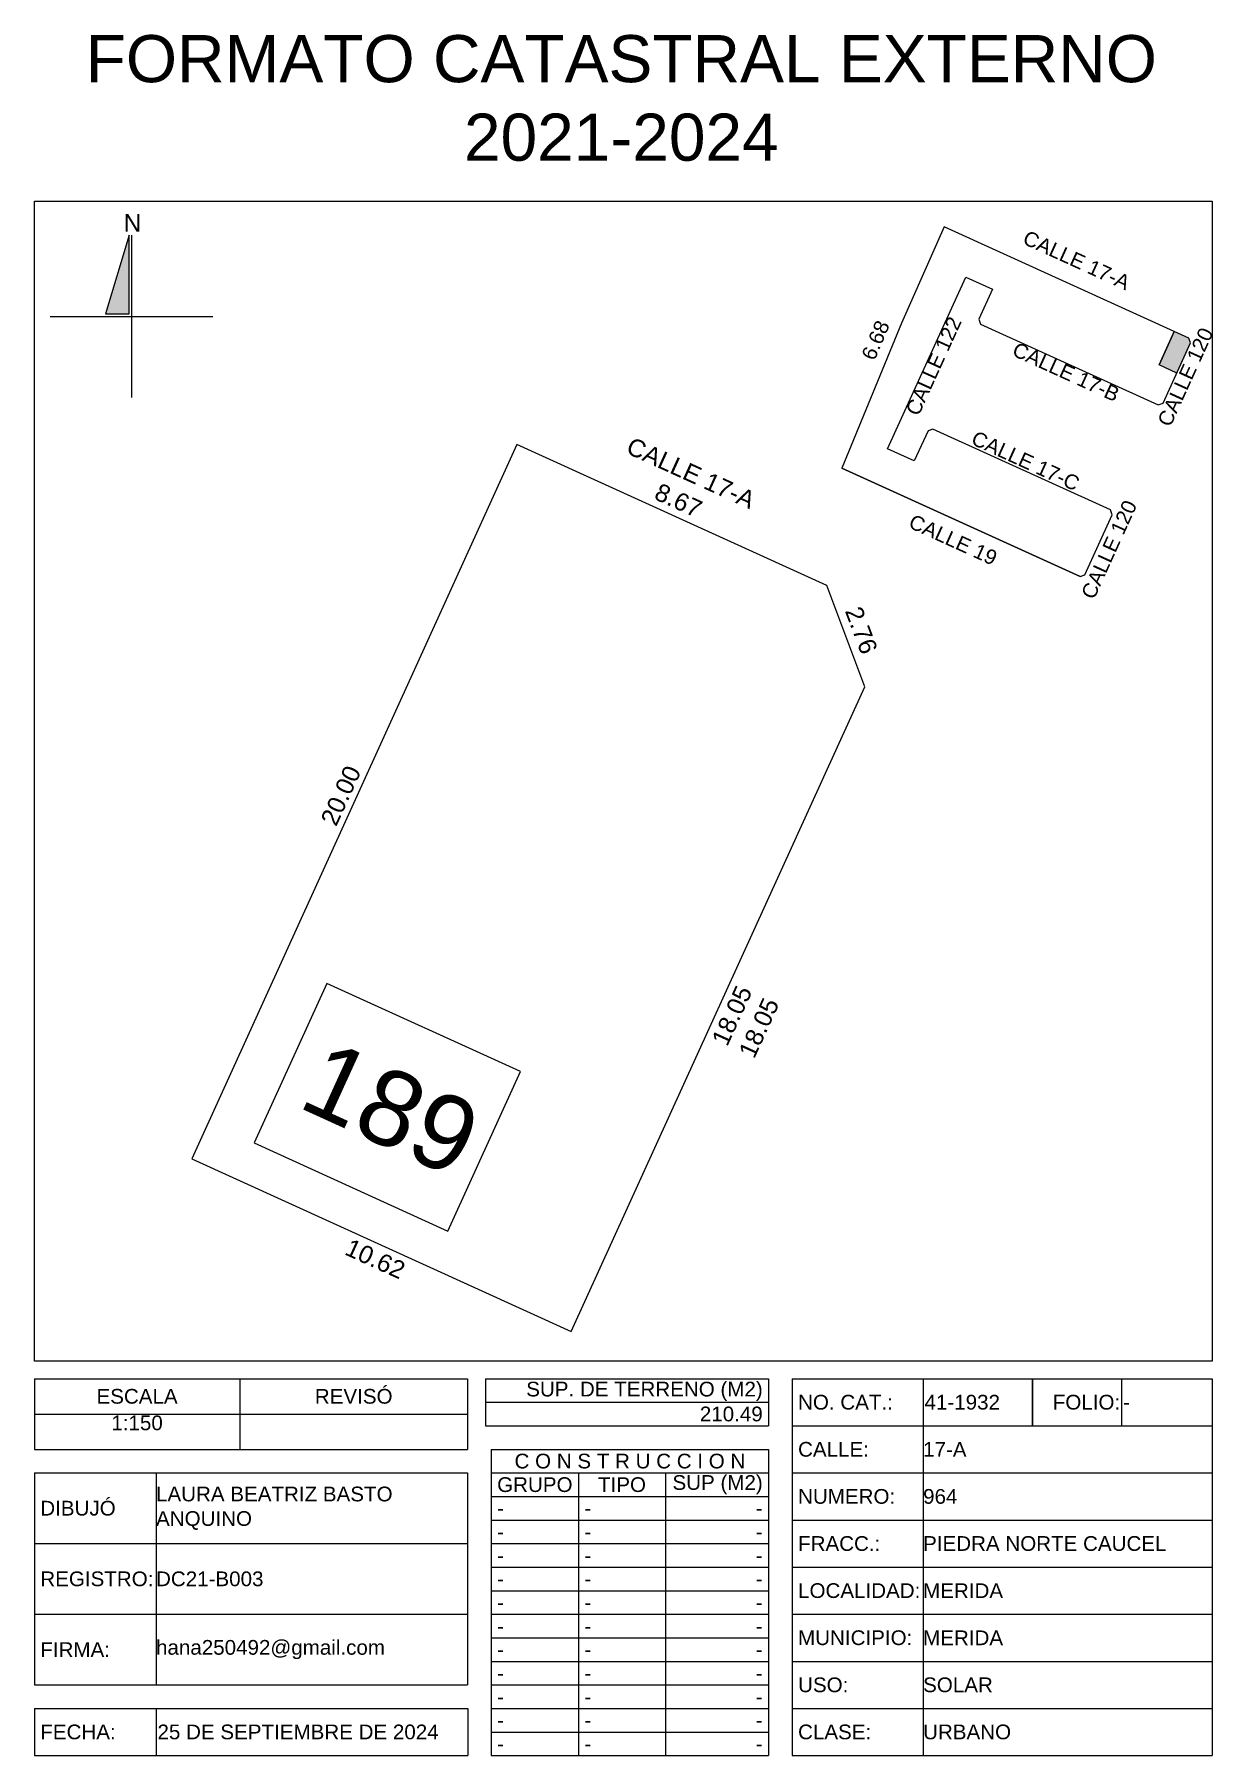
# Model space of a CAD drawing. Header units: inches. Extents: x 163.5 to 193.7, y 30.1 to 74.
import ezdxf
from ezdxf.enums import TextEntityAlignment as Align

# ---------------------------------------------------------------- set-up
doc = ezdxf.new("R2010")
doc.units = ezdxf.units.IN
doc.header["$MEASUREMENT"] = 0
doc.layers.add('_DIV LOTES', color=7, linetype='Continuous')
doc.styles.add('DATOS', font='arial.ttf')
doc.styles.add('Formato', font='arial.ttf')
doc.styles.add('Localizacion', font='arial.ttf')
doc.styles.get("Standard").update_dxf_attribs({"font": 'arial.ttf'})
doc.styles.add('Terreno', font='arial.ttf')
doc.dimstyles.new('T-100', dxfattribs={"dimscale": 0, "dimtxt": 0.45, "dimasz": 0.18, "dimexe": 0.18, "dimexo": 0.0625, "dimgap": 0.0905, "dimtad": 0, "dimzin": 1, "dimdsep": 46, "dimtxsty": 'Terreno', "dimblk": 'NONE', "dimcen": 0, "dimse1": 1, "dimse2": 1, "dimsd1": 1, "dimsd2": 1, "dimclrt": 256, "dimadec": 0, "dimazin": 0, "dimtfac": 1, "dimtix": 1, "dimtofl": 0, "dimtmove": 2, "dimatfit": 3, "dimldrblk": 'NONE', "dimfxl": 1, "dimtolj": 1, "dimarcsym": 0})
doc.dimstyles.new('U-100', dxfattribs={"dimscale": 0, "dimtxt": 0.375, "dimasz": 0.18, "dimexe": 0.18, "dimexo": 0.0625, "dimgap": 0.0905, "dimtad": 0, "dimzin": 1, "dimdsep": 46, "dimtxsty": 'Terreno', "dimblk": 'NONE', "dimcen": 0, "dimse1": 1, "dimse2": 1, "dimsd1": 1, "dimsd2": 1, "dimclrt": 256, "dimadec": 0, "dimazin": 0, "dimtfac": 1, "dimtix": 1, "dimtofl": 0, "dimtmove": 2, "dimatfit": 3, "dimldrblk": 'NONE', "dimfxl": 1, "dimtolj": 1, "dimarcsym": 0})

# ---------------------------------------------------------------- blocks, each defined once
blk = doc.blocks.new('*T4')
at = {"color": 0, "linetype": 'ByBlock', "lineweight": -2, "transparency": 16777216}
for p, q in [((0, 0), (11.036, 0)), ((0, 0), (0, -1.8)), ((5.23, 0), (5.23, -1.8)), ((11.036, 0), (11.036, -1.8)), ((0, -1.8), (11.036, -1.8))]:
    blk.add_line(p, q, dxfattribs=at)
at = {"layer": 'Defpoints', "color": 8, "linetype": 'ByBlock', "lineweight": 0, "transparency": 16777216}
blk.add_line((0, -0.9), (11.036, -0.9), dxfattribs=at)
at = {"color": 0, "lineweight": 18, "transparency": 16777216, "char_height": 0.375}
for s, insert, width, attachment_point in [('{\\C256;ESCALA}', (2.615, -0.45), 5.15762, 5), ('REVISÓ', (8.133, -0.45), 5.73486, 5), ('1:150', (2.615, -0.936), 5.15762, 2)]:
    blk.add_mtext(s, dxfattribs=dict(at, insert=insert, width=width, attachment_point=attachment_point))
blk = doc.blocks.new('*T5')
at = {"color": 0, "lineweight": -2, "transparency": 16777216}
for p, q in [((0, 0), (7.21, 0)), ((0, 0), (0, -0.6)), ((7.21, 0), (7.21, -0.6)), ((0, -0.6), (7.21, -0.6))]:
    blk.add_line(p, q, dxfattribs=at)
at = {"color": 0, "lineweight": 18, "transparency": 16777216, "insert": (7.06, -0.3), "char_height": 0.375, "width": 6.90975, "attachment_point": 6}
blk.add_mtext('210.49', dxfattribs=at)
blk = doc.blocks.new('*T6')
at = {"color": 0, "lineweight": -2, "transparency": 16777216}
for p, q in [((0, 0), (7.21, 0)), ((0, 0), (0, -0.6)), ((7.21, 0), (7.21, -0.6)), ((0, -0.6), (7.21, -0.6))]:
    blk.add_line(p, q, dxfattribs=at)
at = {"color": 0, "lineweight": 18, "transparency": 16777216, "insert": (7.06, -0.564), "char_height": 0.375, "width": 6.90975, "attachment_point": 9}
blk.add_mtext('{\\C256;  SUP. DE TERRENO (M2)   }', dxfattribs=at)
blk = doc.blocks.new('*T7')
at = {"color": 0, "lineweight": -2, "transparency": 16777216}
for p, q in [((0, 0), (3.336, 0)), ((0, 0), (0, -9.6)), ((0, -1.2), (3.336, -1.2)), ((0, -2.4), (3.336, -2.4)), ((0, -3.6), (3.336, -3.6)), ((0, -4.8), (3.336, -4.8)), ((0, -6), (3.336, -6)), ((0, -7.2), (3.336, -7.2)), ((0, -8.4), (3.336, -8.4)), ((0, -9.6), (3.336, -9.6))]:
    blk.add_line(p, q, dxfattribs=at)
at = {"layer": 'Defpoints', "color": 8, "linetype": 'ByBlock', "lineweight": 0, "transparency": 16777216}
blk.add_line((3.336, 0), (3.336, -9.6), dxfattribs=at)
at = {"color": 0, "lineweight": 18, "transparency": 16777216, "char_height": 0.375, "width": 3.03551, "attachment_point": 4, "style": 'Formato'}
for s, insert in [('NO. CAT.:', (0.15, -0.6)), ('CALLE:', (0.15, -1.8)), ('NUMERO:', (0.15, -3)), ('FRACC.:', (0.15, -4.2)), ('LOCALIDAD:', (0.15, -5.4)), ('MUNICIPIO:', (0.15, -6.6)), ('CLASE:', (0.15, -9))]:
    blk.add_mtext(s, dxfattribs=dict(at, insert=insert))
at = {"color": 0, "lineweight": 18, "transparency": 16777216, "insert": (0.15, -7.8), "char_height": 0.375, "width": 3.03551, "attachment_point": 4}
blk.add_mtext('USO:', dxfattribs=at)
blk = doc.blocks.new('*T8')
at = {"color": 0, "lineweight": -2, "transparency": 16777216}
for p, q in [((0, 0), (7.363, 0)), ((7.363, 0), (7.363, -8.4)), ((0, -1.2), (7.363, -1.2)), ((0, -2.4), (7.363, -2.4)), ((0, -3.6), (7.363, -3.6)), ((0, -4.8), (7.363, -4.8)), ((0, -6), (7.363, -6)), ((0, -7.2), (7.363, -7.2)), ((0, -8.4), (7.363, -8.4))]:
    blk.add_line(p, q, dxfattribs=at)
at = {"layer": 'Defpoints', "color": 8, "linetype": 'ByBlock', "lineweight": 0, "transparency": 16777216}
blk.add_line((0, 0), (0, -8.4), dxfattribs=at)
at = {"color": 0, "lineweight": 18, "transparency": 16777216, "char_height": 0.375, "width": 7.363, "attachment_point": 4}
for s, insert in [('17-A', (0, -0.6)), ('964', (0, -1.8)), ('PIEDRA NORTE CAUCEL', (0, -3)), ('MERIDA', (0, -4.2)), ('MERIDA', (0, -5.4)), ('SOLAR', (0, -6.6)), ('URBANO', (0, -7.8))]:
    blk.add_mtext(s, dxfattribs=dict(at, insert=insert))
blk = doc.blocks.new('*T9')
at = {"color": 0, "lineweight": -2, "transparency": 16777216}
for p, q in [((0, 0), (2.782, 0)), ((2.782, 0), (2.782, -1.2)), ((0, -1.2), (2.782, -1.2))]:
    blk.add_line(p, q, dxfattribs=at)
at = {"layer": 'Defpoints', "color": 8, "linetype": 'ByBlock', "lineweight": 0, "transparency": 16777216}
blk.add_line((0, 0), (0, -1.2), dxfattribs=at)
at = {"color": 0, "lineweight": 18, "transparency": 16777216, "insert": (0.036, -0.6), "char_height": 0.375, "width": 2.7103, "attachment_point": 4}
blk.add_mtext('41-1932', dxfattribs=at)
blk = doc.blocks.new('*T10')
at = {"color": 0, "lineweight": -2, "transparency": 16777216}
for p, q in [((0, 0), (2.273, 0)), ((0, 0), (0, -1.2)), ((0, -1.2), (2.273, -1.2))]:
    blk.add_line(p, q, dxfattribs=at)
at = {"layer": 'Defpoints', "color": 8, "linetype": 'ByBlock', "lineweight": 0, "transparency": 16777216}
blk.add_line((2.273, 0), (2.273, -1.2), dxfattribs=at)
at = {"color": 0, "lineweight": 18, "transparency": 16777216, "insert": (2.237, -0.6), "char_height": 0.375, "width": 2.2007, "attachment_point": 6}
blk.add_mtext(' FOLIO:', dxfattribs=at)
blk = doc.blocks.new('*T11')
at = {"color": 0, "lineweight": -2, "transparency": 16777216}
for p, q in [((0, 0), (2.308, 0)), ((2.308, 0), (2.308, -1.2)), ((0, -1.2), (2.308, -1.2))]:
    blk.add_line(p, q, dxfattribs=at)
at = {"layer": 'Defpoints', "color": 8, "linetype": 'ByBlock', "lineweight": 0, "transparency": 16777216}
blk.add_line((0, 0), (0, -1.2), dxfattribs=at)
at = {"color": 0, "lineweight": 18, "transparency": 16777216, "insert": (0.036, -0.6), "char_height": 0.375, "width": 2.236, "attachment_point": 4}
blk.add_mtext('-', dxfattribs=at)
blk = doc.blocks.new('*T12')
at = {"color": 0, "lineweight": -2, "transparency": 16777216}
for p, q in [((0, 0), (3.098, 0)), ((0, 0), (0, -1.2)), ((0, -1.2), (3.098, -1.2))]:
    blk.add_line(p, q, dxfattribs=at)
at = {"layer": 'Defpoints', "color": 8, "linetype": 'ByBlock', "lineweight": 0, "transparency": 16777216}
blk.add_line((3.098, 0), (3.098, -1.2), dxfattribs=at)
at = {"color": 0, "lineweight": 18, "transparency": 16777216, "insert": (0.15, -0.6), "char_height": 0.375, "width": 2.79829, "attachment_point": 4}
blk.add_mtext('{\\C256;FECHA:}', dxfattribs=at)
blk = doc.blocks.new('*T13')
at = {"color": 0, "lineweight": -2, "transparency": 16777216}
for p, q in [((0, 0), (7.938, 0)), ((7.938, 0), (7.938, -1.2)), ((0, -1.2), (7.938, -1.2))]:
    blk.add_line(p, q, dxfattribs=at)
at = {"layer": 'Defpoints', "color": 8, "linetype": 'ByBlock', "lineweight": 0, "transparency": 16777216}
blk.add_line((0, 0), (0, -1.2), dxfattribs=at)
at = {"color": 0, "lineweight": 18, "transparency": 16777216, "insert": (0.036, -0.6), "char_height": 0.375, "width": 7.86619, "attachment_point": 4}
blk.add_mtext('{\\C256;25 DE SEPTIEMBRE DE 2024}', dxfattribs=at)
blk = doc.blocks.new('*T14')
at = {"color": 0, "lineweight": -2, "transparency": 16777216}
for p, q in [((0, 0), (7.065, 0)), ((0, 0), (0, -7.8)), ((7.065, 0), (7.065, -7.8)), ((0, -0.6), (7.065, -0.6)), ((2.22, -0.6), (2.22, -7.8)), ((4.44, -0.6), (4.44, -7.8)), ((0, -1.2), (7.065, -1.2)), ((0, -1.8), (7.065, -1.8)), ((0, -2.4), (7.065, -2.4)), ((0, -3), (7.065, -3)), ((0, -3.6), (7.065, -3.6)), ((0, -4.2), (7.065, -4.2)), ((0, -4.8), (7.065, -4.8)), ((0, -5.4), (7.065, -5.4)), ((0, -6), (7.065, -6)), ((0, -6.6), (7.065, -6.6)), ((0, -7.2), (7.065, -7.2)), ((0, -7.8), (7.065, -7.8))]:
    blk.add_line(p, q, dxfattribs=at)
at = {"color": 0, "lineweight": 18, "transparency": 16777216, "char_height": 0.375}
for s, insert, width, attachment_point in [('{\\C256;C O N S T R U C C I O N}', (3.532, -0.3), 7.065, 5), ('GRUPO', (1.11, -0.9), 2.22, 5), ('TIPO', (3.33, -0.9), 2.22, 5), ('SUP (M2)', (6.915, -0.9), 2.325, 6), ('-', (0.15, -1.5), 1.92, 4), ('-', (2.37, -1.5), 1.92, 4), ('-', (0.15, -2.1), 1.92, 4), ('-', (2.37, -2.1), 1.92, 4), ('-', (0.15, -2.7), 1.92, 4), ('-', (2.37, -2.7), 1.92, 4), ('-', (0.15, -3.3), 1.92, 4), ('-', (2.37, -3.3), 1.92, 4), ('-', (0.15, -3.9), 1.92, 4), ('-', (2.37, -3.9), 1.92, 4), ('-', (0.15, -4.5), 1.92, 4), ('-', (2.37, -4.5), 1.92, 4), ('-', (0.15, -5.1), 1.92, 4), ('-', (2.37, -5.1), 1.92, 4), ('-', (0.15, -5.7), 1.92, 4), ('-', (2.37, -5.7), 1.92, 4), ('-', (0.15, -6.3), 1.92, 4), ('-', (2.37, -6.3), 1.92, 4), ('-', (0.15, -6.9), 1.92, 4), ('-', (2.37, -6.9), 1.92, 4), ('-', (0.15, -7.5), 1.92, 4), ('-', (2.37, -7.5), 1.92, 4), ('-', (6.915, -7.5), 2.325, 6)]:
    blk.add_mtext(s, dxfattribs=dict(at, insert=insert, width=width, attachment_point=attachment_point))
at = {"color": 0, "lineweight": 18, "transparency": 16777216, "char_height": 0.375, "width": 2.325, "attachment_point": 6, "style": 'Formato'}
for insert in [(6.915, -1.5), (6.915, -2.1), (6.915, -2.7), (6.915, -3.3), (6.915, -3.9), (6.915, -4.5), (6.915, -5.1), (6.915, -5.7), (6.915, -6.3), (6.915, -6.9)]:
    blk.add_mtext('-', dxfattribs=dict(at, insert=insert))
blk = doc.blocks.new('*T15')
at = {"color": 0, "lineweight": -2, "transparency": 16777216}
for p, q in [((0, 0), (11.036, 0)), ((0, 0), (0, -5.4)), ((11.036, 0), (11.036, -5.4)), ((0, -5.4), (11.036, -5.4))]:
    blk.add_line(p, q, dxfattribs=at)
at = {"layer": 'Defpoints', "color": 8, "linetype": 'ByBlock', "lineweight": 0, "transparency": 16777216}
for p, q in [((3.098, 0), (3.098, -5.4)), ((0, -1.8), (11.036, -1.8)), ((0, -3.6), (11.036, -3.6))]:
    blk.add_line(p, q, dxfattribs=at)
at = {"color": 0, "lineweight": 18, "transparency": 16777216, "char_height": 0.375, "width": 7.93819, "attachment_point": 4, "style": 'Formato'}
for s, insert in [('LAURA BEATRIZ BASTO ANQUINO', (3.098, -0.9)), ('DC21-B003', (3.098, -2.7)), ('hana250492@gmail.com', (3.098, -4.5))]:
    blk.add_mtext(s, dxfattribs=dict(at, insert=insert))
at = {"color": 0, "lineweight": 18, "transparency": 16777216, "char_height": 0.375, "width": 2.79829, "attachment_point": 4}
for s, insert in [('DIBUJÓ', (0.15, -0.9)), ('REGISTRO:', (0.15, -2.7)), ('FIRMA:', (0.15, -4.5))]:
    blk.add_mtext(s, dxfattribs=dict(at, insert=insert))
blk = doc.blocks.new('Norte')
blk.add_hatch(color=256).paths.add_polyline_path([(2254.291, 2179.168), (2254.691, 2179.168), (2254.691, 2180.508)])
for p, q in [((2254.731, 2180.508), (2254.731, 2177.748)), ((2253.351, 2179.128), (2256.111, 2179.128))]:
    blk.add_line(p, q)
blk.add_lwpolyline([(2254.691, 2180.508), (2254.291, 2179.168), (2254.691, 2179.168)], close=True)
at = {"insert": (2254.595, 2180.866), "char_height": 0.3, "width": 0.27128, "attachment_point": 1, "style": 'Localizacion'}
blk.add_mtext('N', dxfattribs=at)
blk = doc.blocks.new('*D19')
at = {"layer": 'Defpoints', "color": 0, "transparency": 16777216}
for p in [(186.69, 69.082), (183.642, 63.123), (184.084, 62.936)]:
    blk.add_point(p, dxfattribs=at)
at = {"transparency": 16777216, "insert": (184.945, 66.196), "char_height": 0.375, "attachment_point": 5, "rotation": 67.0167, "style": 'Terreno'}
blk.add_mtext('\\A1;6.68', dxfattribs=at)
blk = doc.blocks.new('_None')
blk = doc.blocks.new('*D20')
at = {"layer": 'Defpoints', "color": 0, "transparency": 16777216}
for p in [(186.949, 69.651), (186.69, 69.082), (192.92, 66.246)]:
    blk.add_point(p, dxfattribs=at)
at = {"transparency": 16777216, "insert": (190.064, 68.234), "char_height": 0.375, "attachment_point": 5, "rotation": 335.528, "style": 'Terreno'}
blk.add_mtext('\\A1;CALLE 17-A', dxfattribs=at)
blk = doc.blocks.new('*D21')
at = {"layer": 'Defpoints', "color": 0, "transparency": 16777216}
for p in [(184.084, 62.936), (190.155, 60.173), (189.954, 59.73)]:
    blk.add_point(p, dxfattribs=at)
at = {"transparency": 16777216, "insert": (186.918, 61.111), "char_height": 0.375, "attachment_point": 5, "rotation": 335.528, "style": 'Terreno'}
blk.add_mtext('\\A1;CALLE 19', dxfattribs=at)
blk = doc.blocks.new('*D22')
at = {"layer": 'Defpoints', "color": 0, "transparency": 16777216}
for p in [(190.974, 61.751), (191.242, 61.629), (190.276, 60.218)]:
    blk.add_point(p, dxfattribs=at)
at = {"transparency": 16777216, "insert": (190.893, 60.862), "char_height": 0.375, "attachment_point": 5, "rotation": 65.528, "style": 'Terreno'}
blk.add_mtext('\\A1;CALLE 120', dxfattribs=at)
blk = doc.blocks.new('*D23')
at = {"layer": 'Defpoints', "color": 0, "transparency": 16777216}
for p in [(186.501, 64.153), (186.401, 63.932), (190.929, 61.872)]:
    blk.add_point(p, dxfattribs=at)
at = {"transparency": 16777216, "insert": (188.765, 63.122), "char_height": 0.375, "attachment_point": 5, "rotation": 335.528, "style": 'Terreno'}
blk.add_mtext('\\A1;CALLE 17-C', dxfattribs=at)
blk = doc.blocks.new('*D24')
at = {"layer": 'Defpoints', "color": 0, "transparency": 16777216}
for p in [(187.243, 67.805), (187.42, 67.724), (185.252, 63.43)]:
    blk.add_point(p, dxfattribs=at)
at = {"transparency": 16777216, "insert": (186.424, 65.537), "char_height": 0.375, "attachment_point": 5, "rotation": 65.528, "style": 'Terreno'}
blk.add_mtext('\\A1;CALLE 122', dxfattribs=at)
blk = doc.blocks.new('*D25')
at = {"layer": 'Defpoints', "color": 0, "transparency": 16777216}
for p in [(187.619, 66.608), (192.146, 64.547), (192.059, 64.356)]:
    blk.add_point(p, dxfattribs=at)
at = {"transparency": 16777216, "insert": (189.796, 65.387), "char_height": 0.375, "attachment_point": 5, "rotation": 335.528, "style": 'Terreno'}
blk.add_mtext('\\A1;CALLE 17-B', dxfattribs=at)
blk = doc.blocks.new('*D26')
at = {"layer": 'Defpoints', "color": 0, "transparency": 16777216}
for p in [(192.965, 66.126), (193.186, 66.025), (192.267, 64.593)]:
    blk.add_point(p, dxfattribs=at)
at = {"transparency": 16777216, "insert": (192.837, 65.258), "char_height": 0.375, "attachment_point": 5, "rotation": 65.528, "style": 'Terreno'}
blk.add_mtext('\\A1;CALLE 120', dxfattribs=at)
blk = doc.blocks.new('*D27')
at = {"layer": 'Defpoints', "color": 0, "transparency": 16777216}
for p in [(175.81, 63.541), (167.184, 45.493), (167.525, 45.338)]:
    blk.add_point(p, dxfattribs=at)
at = {"transparency": 16777216, "insert": (171.326, 54.595), "char_height": 0.45, "attachment_point": 5, "rotation": 65.528, "style": 'Terreno'}
blk.add_mtext('\\A1;20.00', dxfattribs=at)
blk = doc.blocks.new('*D28')
at = {"layer": 'Defpoints', "color": 0, "transparency": 16777216}
for p in [(184.668, 57.367), (185.025, 57.205), (177.191, 40.939)]:
    blk.add_point(p, dxfattribs=at)
at = {"transparency": 16777216, "insert": (181.287, 48.99), "char_height": 0.45, "attachment_point": 5, "rotation": 65.528, "style": 'Terreno'}
blk.add_mtext('\\A1;18.05', dxfattribs=at)
blk = doc.blocks.new('*D29')
at = {"layer": 'Defpoints', "color": 0, "transparency": 16777216}
for p in [(184.668, 57.367), (185.712, 56.892), (177.191, 40.939)]:
    blk.add_point(p, dxfattribs=at)
at = {"transparency": 16777216, "insert": (181.974, 48.678), "char_height": 0.45, "attachment_point": 5, "rotation": 65.528, "style": 'Terreno'}
blk.add_mtext('\\A1;18.05', dxfattribs=at)
blk = doc.blocks.new('*D30')
at = {"layer": 'Defpoints', "color": 0, "transparency": 16777216}
for p in [(167.525, 45.338), (177.191, 40.939), (177.033, 40.592)]:
    blk.add_point(p, dxfattribs=at)
at = {"transparency": 16777216, "insert": (172.201, 42.792), "char_height": 0.45, "attachment_point": 5, "rotation": 335.528, "style": 'Terreno'}
blk.add_mtext('\\A1;10.62', dxfattribs=at)
blk = doc.blocks.new('*D31')
at = {"layer": 'Defpoints', "color": 0, "transparency": 16777216}
for p in [(184.098, 60.098), (183.701, 59.95), (184.668, 57.367)]:
    blk.add_point(p, dxfattribs=at)
at = {"transparency": 16777216, "insert": (184.581, 58.807), "char_height": 0.45, "attachment_point": 5, "rotation": 290.528, "style": 'Terreno'}
blk.add_mtext('\\A1;2.76', dxfattribs=at)
blk = doc.blocks.new('*D32')
at = {"layer": 'Defpoints', "color": 0, "transparency": 16777216}
for p in [(175.977, 63.908), (175.81, 63.541), (183.701, 59.95)]:
    blk.add_point(p, dxfattribs=at)
at = {"transparency": 16777216, "insert": (179.923, 62.112), "char_height": 0.45, "attachment_point": 5, "rotation": 335.528, "style": 'Terreno'}
blk.add_mtext('\\A1;8.67', dxfattribs=at)
blk = doc.blocks.new('*D33')
at = {"layer": 'Defpoints', "color": 0, "transparency": 16777216}
for p in [(176.296, 64.608), (175.81, 63.541), (183.701, 59.95)]:
    blk.add_point(p, dxfattribs=at)
at = {"transparency": 16777216, "insert": (180.241, 62.812), "char_height": 0.45, "attachment_point": 5, "rotation": 335.528, "style": 'Terreno'}
blk.add_mtext('\\A1;CALLE 17-A', dxfattribs=at)

msp = doc.modelspace()

# ---------------------------------------------------------------- hatches: boundary and pattern name
h = msp.add_hatch(color=256)
h.dxf.hatch_style = 1
h.paths.add_polyline_path([(192.965, 66.126), (192.92, 66.246), (192.551, 66.414), (192.165, 65.565), (192.616, 65.359)])

# ---------------------------------------------------------------- linework, layer by layer
at = {"lineweight": 18}
msp.add_lwpolyline([(163.518, 69.739), (193.518, 69.739), (193.518, 40.189), (163.518, 40.189)], close=True, dxfattribs=at)
msp.add_lwpolyline([(192.616, 65.359), (192.165, 65.565), (192.551, 66.414)])
at = {"layer": '_DIV LOTES'}
for p, q in [((192.551, 66.414), (192.165, 65.565)), ((190.155, 60.173), (184.084, 62.936)), ((190.155, 60.173), (184.084, 62.936))]:
    msp.add_line(p, q, dxfattribs=at)
for points in [[(186.69, 69.082), (185.601, 66.629), (184.084, 62.936), (190.155, 60.173)], [(190.155, 60.173), (190.276, 60.218), (190.974, 61.751), (190.929, 61.872), (186.401, 63.932), (186.28, 63.887), (185.931, 63.121), (185.252, 63.43), (187.243, 67.805), (187.922, 67.495), (187.574, 66.729), (187.619, 66.608), (192.146, 64.547), (192.267, 64.593), (192.965, 66.126), (192.92, 66.246), (186.69, 69.082), (185.601, 66.629), (184.084, 62.936), (190.155, 60.173)], [(167.525, 45.338), (177.191, 40.939), (184.668, 57.367), (183.701, 59.95), (175.81, 63.541), (167.525, 45.338)]]:
    msp.add_lwpolyline(points, dxfattribs=at)
msp.add_lwpolyline([(175.903, 47.564), (170.967, 49.81), (169.117, 45.746), (174.053, 43.5)], close=True, dxfattribs=at)

# ---------------------------------------------------------------- block references
at = {"lineweight": 25, "xscale": 1.5, "yscale": 1.5, "zscale": 1.5}
msp.add_blockref('Norte', (-3216.104, -3201.888), dxfattribs=at)
for name, p in [('*T4', (163.518, 39.739)), ('*T6', (175.01, 39.739)), ('*T7', (182.82, 39.739)), ('*T9', (186.155, 39.739)), ('*T10', (188.938, 39.739)), ('*T11', (191.21, 39.739)), ('*T5', (175.01, 39.139)), ('*T8', (186.155, 38.539)), ('*T14', (175.155, 37.939)), ('*T15', (163.518, 37.339)), ('*T12', (163.518, 31.339)), ('*T13', (166.617, 31.339))]:
    msp.add_blockref(name, p)

# ---------------------------------------------------------------- texts
at = {"lineweight": 18, "insert": (178.468, 72.36), "char_height": 1.2, "width": 31.23058, "attachment_point": 5, "style": 'Formato'}
msp.add_mtext('\\A1;FORMATO CATASTRAL EXTERNO 2021-2024', dxfattribs=at)
at = {"layer": '_DIV LOTES', "style": 'DATOS'}
msp.add_text('189', height=1.9136, rotation=335.528, dxfattribs=at).set_placement((172.607, 46.628), align=Align.MIDDLE_CENTER)

# ---------------------------------------------------------------- dimensions: what is measured, and where the dimension line sits
for p1, p2, distance, text, dimstyle, picture, middle in [((192.92, 66.246), (186.69, 69.082), -0.626, 'CALLE 17-A', 'U-100', '*D20', (190.064, 68.234)), ((185.252, 63.43), (187.243, 67.805), -0.194, 'CALLE 122', 'U-100', '*D24', (186.424, 65.537)), ((187.619, 66.608), (192.146, 64.547), -0.21, 'CALLE 17-B', 'U-100', '*D25', (189.796, 65.387)), ((192.267, 64.593), (192.965, 66.126), -0.243, 'CALLE 120', 'U-100', '*D26', (192.837, 65.258)), ((183.701, 59.95), (175.81, 63.541), -1.171, 'CALLE 17-A', 'T-100', '*D33', (180.241, 62.812)), ((190.929, 61.872), (186.401, 63.932), -0.242, 'CALLE 17-C', 'U-100', '*D23', (188.765, 63.122)), ((184.084, 62.936), (190.155, 60.173), -0.487, 'CALLE 19', 'U-100', '*D21', (186.918, 61.111)), ((190.276, 60.218), (190.974, 61.751), -0.295, 'CALLE 120', 'U-100', '*D22', (190.893, 60.862))]:
    dim = msp.add_aligned_dim(p1=p1, p2=p2, distance=distance, text=text, dimstyle=dimstyle, override={"dimscale": 1})
    dim.commit()
    dim.dimension.update_dxf_attribs({"geometry": picture, "text_midpoint": middle})
for p1, p2, distance, dimstyle, picture, middle in [((186.69, 69.082), (184.084, 62.936), -0.48, 'U-100', '*D19', (184.945, 66.196)), ((183.701, 59.95), (175.81, 63.541), -0.403, 'T-100', '*D32', (179.923, 62.112)), ((175.81, 63.541), (167.525, 45.338), -0.375, 'T-100', '*D27', (171.326, 54.595)), ((184.668, 57.367), (183.701, 59.95), -0.423, 'T-100', '*D31', (184.581, 58.807)), ((177.191, 40.939), (184.668, 57.367), -0.392, 'T-100', '*D28', (181.287, 48.99)), ((177.191, 40.939), (184.668, 57.367), -1.147, 'T-100', '*D29', (181.974, 48.678)), ((167.525, 45.338), (177.191, 40.939), -0.381, 'T-100', '*D30', (172.201, 42.792))]:
    dim = msp.add_aligned_dim(p1=p1, p2=p2, distance=distance, dimstyle=dimstyle, override={"dimscale": 1})
    dim.commit()
    dim.dimension.update_dxf_attribs({"geometry": picture, "text_midpoint": middle})

doc.saveas('drawing.dxf')
